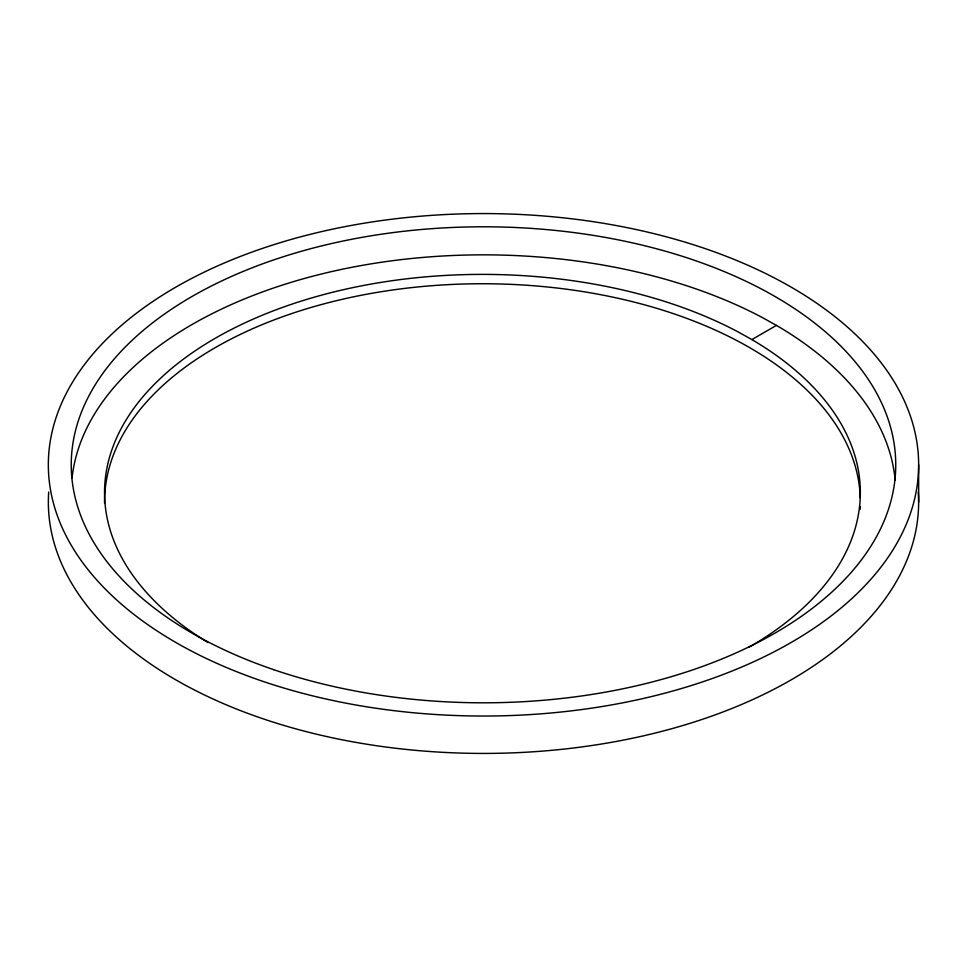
<?xml version="1.0" encoding="UTF-8"?>
<svg xmlns="http://www.w3.org/2000/svg" width="967" height="967" viewBox="0 0 967 967"><rect width="100%" height="100%" fill="white"/><g stroke="black" fill="none" stroke-linecap="round" stroke-linejoin="round"><path stroke-width="1.45" d="M208.014 642.559A377.892 218.179 0 0 1 213.018 339.574A377.892 218.179 0 0 1 737.628 331.645L751.867 339.574L776.404 325.408M918.65 464.801A435.15 251.227 0 0 1 265.925 682.376A435.15 251.227 0 0 1 265.925 247.226A435.15 251.227 0 0 1 918.65 464.801L918.65 502.199M918.287 491.973A435.15 251.227 0 0 1 483.5 753.426A435.15 251.227 0 0 1 48.713 491.973M72.078 477.807A412.244 238.003 0 0 1 329.892 271.981A412.244 238.003 0 0 1 762.673 317.72L778.157 326.399A412.244 238.003 0 0 1 895.164 480.212M751.867 339.574A377.892 218.179 0 0 1 748.7 647.382M860.243 506.587A377.892 218.179 0 0 1 860.11 509.44M104.557 502.949A377.892 218.179 0 0 1 478.169 283.754A377.892 218.179 0 0 1 860.279 498.017M273.504 669.611A412.244 238.003 0 0 0 895.72 467.387A412.244 238.003 0 0 0 281.276 257.391A412.244 238.003 0 0 0 273.504 669.611"/></g></svg>
